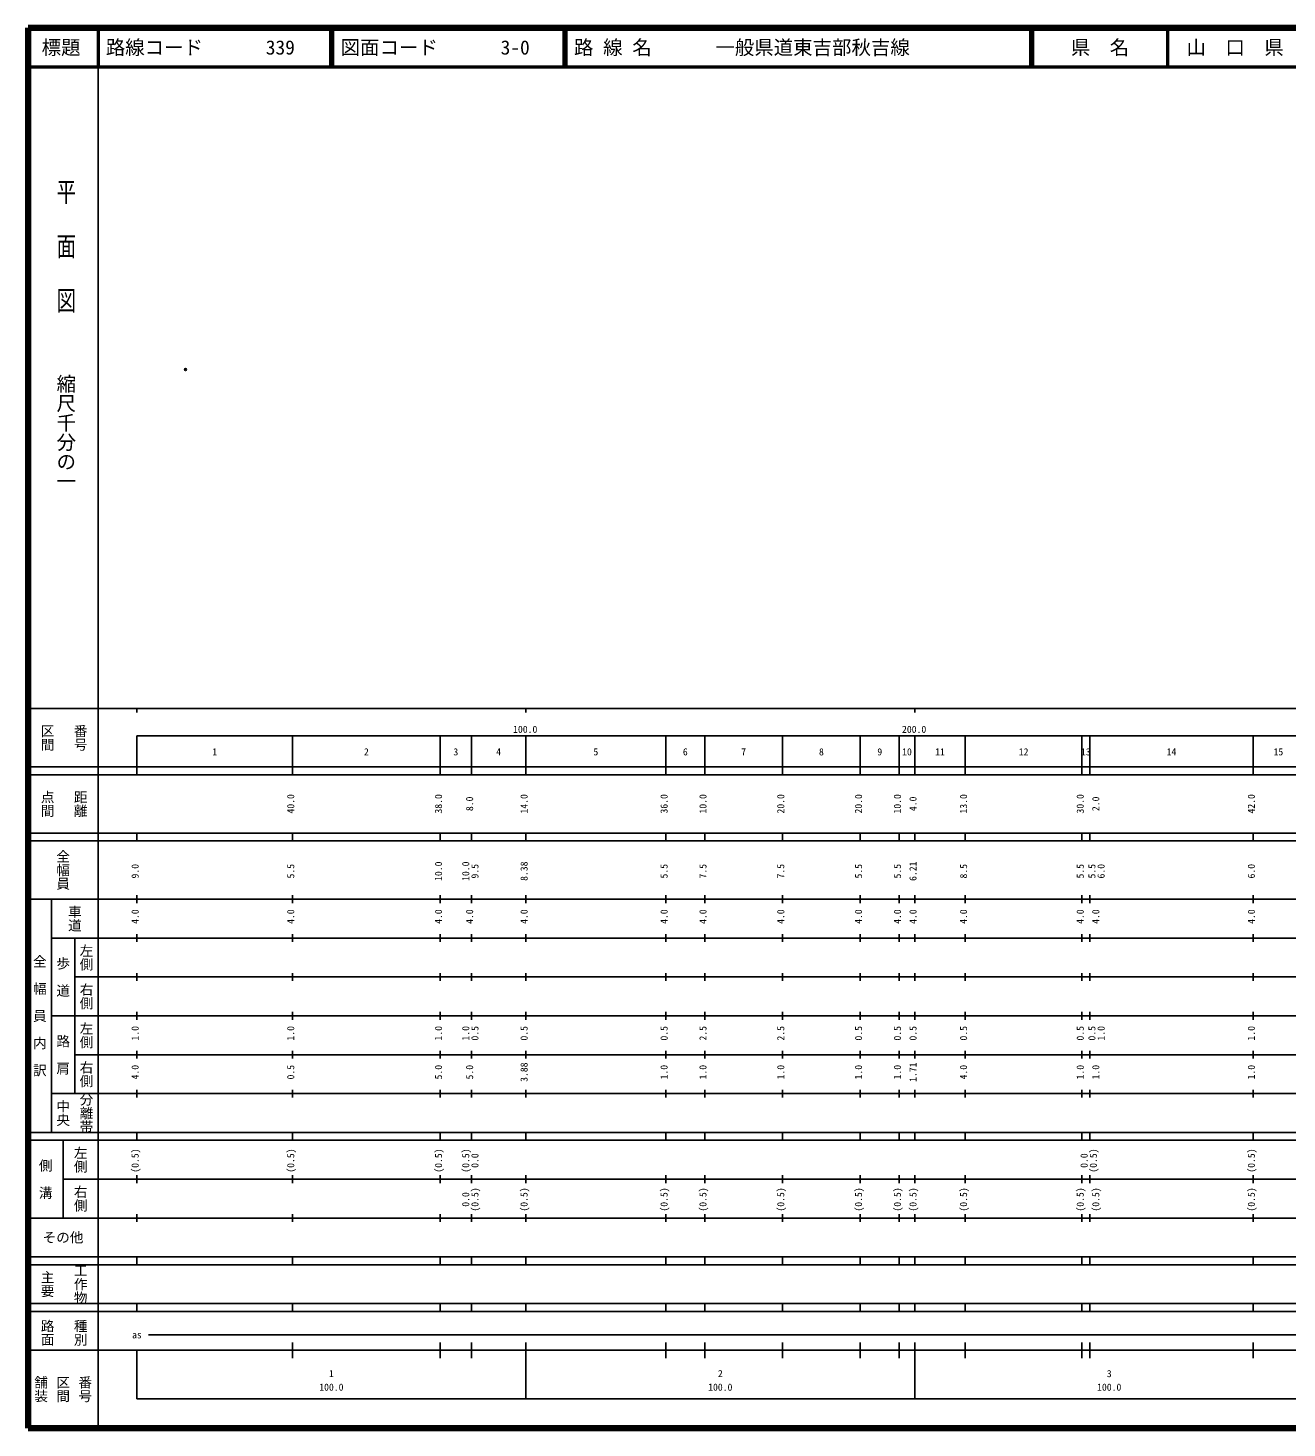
# Model space of a CAD drawing. Units: millimetres on the paper. Extents: x 40 to 680, y 20 to 380.
# Drawn here: x 40 to 363.7, y 20 to 380 of the extents above; entities that cross this region are included whole.
import ezdxf
from ezdxf.enums import TextEntityAlignment as Align

# ---------------------------------------------------------------- set-up
doc = ezdxf.new("R2010")
doc.units = ezdxf.units.MM
doc.header["$PDMODE"] = 32
doc.header["$PDSIZE"] = 0.5
doc.layers.add('M-OTRS', color=6, linetype='Continuous')
doc.layers.add('M-TTL-TXT', color=7, linetype='Continuous')
for name, color, linetype, lineweight in [('M-TTL', 2, 'Continuous', 140), ('M-TTL-BAND', 7, 'Continuous', 25), ('M-TTL-LINE', 7, 'Continuous', 50)]:
    doc.layers.add(name, color=color, linetype=linetype, lineweight=lineweight)
doc.styles.add('@ＭＳ ゴシック', font='')
doc.styles.add('ＭＳ ゴシック', font='')
doc.styles.get('@ＭＳ ゴシック').set_extended_font_data('@MS Gothic')
doc.styles.get('ＭＳ ゴシック').set_extended_font_data('MS Gothic')

msp = doc.modelspace()

# ---------------------------------------------------------------- linework, layer by layer
at = {"layer": 'M-OTRS'}
msp.add_point((80.491, 292.151), dxfattribs=at)
at = {"layer": 'M-TTL'}
for p, q in [((40, 380), (40, 20)), ((680, 380), (40, 380)), ((40, 20), (680, 20))]:
    msp.add_line(p, q, dxfattribs=at)
at = {"layer": 'M-TTL-BAND'}
for p, q in [((58, 370), (58, 20)), ((40, 205), (579, 205)), ((68, 205), (68, 204)), ((168, 205), (168, 204)), ((268, 205), (268, 204)), ((68, 198), (579, 198)), ((68, 198), (68, 188)), ((108, 188), (108, 198)), ((146, 188), (146, 198)), ((154, 188), (154, 198)), ((168, 188), (168, 198)), ((204, 188), (204, 198)), ((214, 188), (214, 198)), ((234, 188), (234, 198)), ((254, 188), (254, 198)), ((264, 188), (264, 198)), ((268, 188), (268, 198)), ((281, 188), (281, 198)), ((311, 188), (311, 198)), ((313, 188), (313, 198)), ((355, 188), (355, 198)), ((40, 190), (579, 190)), ((40, 188), (579, 188)), ((40, 173), (579, 173)), ((68, 171), (68, 173)), ((108, 171), (108, 173)), ((146, 171), (146, 173)), ((154, 171), (154, 173)), ((168, 171), (168, 173)), ((204, 171), (204, 173)), ((214, 171), (214, 173)), ((234, 171), (234, 173)), ((254, 171), (254, 173)), ((264, 171), (264, 173)), ((268, 171), (268, 173)), ((281, 171), (281, 173)), ((311, 171), (311, 173)), ((313, 171), (313, 173)), ((355, 171), (355, 173)), ((40, 171), (579, 171)), ((40, 156), (579, 156)), ((46, 96), (46, 156)), ((68, 155), (68, 157)), ((108, 155), (108, 157)), ((146, 155), (146, 157)), ((154, 155), (154, 157)), ((168, 155), (168, 157)), ((204, 155), (204, 157)), ((214, 155), (214, 157)), ((234, 155), (234, 157)), ((254, 155), (254, 157)), ((264, 155), (264, 157)), ((268, 155), (268, 157)), ((281, 155), (281, 157)), ((311, 155), (311, 157)), ((313, 155), (313, 157)), ((355, 155), (355, 157)), ((46, 146), (579, 146)), ((52, 146), (52, 106)), ((68, 145), (68, 147)), ((108, 145), (108, 147)), ((146, 145), (146, 147)), ((154, 145), (154, 147)), ((168, 145), (168, 147)), ((204, 145), (204, 147)), ((214, 145), (214, 147)), ((234, 145), (234, 147)), ((254, 145), (254, 147)), ((264, 145), (264, 147)), ((268, 145), (268, 147)), ((281, 145), (281, 147)), ((311, 145), (311, 147)), ((313, 145), (313, 147)), ((355, 145), (355, 147)), ((68, 135), (68, 137)), ((108, 135), (108, 137)), ((146, 135), (146, 137)), ((154, 135), (154, 137)), ((168, 135), (168, 137)), ((204, 135), (204, 137)), ((214, 135), (214, 137)), ((234, 135), (234, 137)), ((254, 135), (254, 137)), ((264, 135), (264, 137)), ((268, 135), (268, 137)), ((281, 135), (281, 137)), ((311, 135), (311, 137)), ((313, 135), (313, 137)), ((355, 135), (355, 137)), ((52, 136), (579, 136)), ((46, 126), (579, 126)), ((68, 125), (68, 127)), ((108, 125), (108, 127)), ((146, 125), (146, 127)), ((154, 125), (154, 127)), ((168, 125), (168, 127)), ((204, 125), (204, 127)), ((214, 125), (214, 127)), ((234, 125), (234, 127)), ((254, 125), (254, 127)), ((264, 125), (264, 127)), ((268, 125), (268, 127)), ((281, 125), (281, 127)), ((311, 125), (311, 127)), ((313, 125), (313, 127)), ((355, 125), (355, 127)), ((52, 116), (579, 116)), ((68, 115), (68, 117)), ((108, 115), (108, 117)), ((146, 115), (146, 117)), ((154, 115), (154, 117)), ((168, 115), (168, 117)), ((204, 115), (204, 117)), ((214, 115), (214, 117)), ((234, 115), (234, 117)), ((254, 115), (254, 117)), ((264, 115), (264, 117)), ((268, 115), (268, 117)), ((281, 115), (281, 117)), ((311, 115), (311, 117)), ((313, 115), (313, 117)), ((355, 115), (355, 117)), ((46, 106), (579, 106)), ((68, 105), (68, 107)), ((108, 105), (108, 107)), ((146, 105), (146, 107)), ((154, 105), (154, 107)), ((168, 105), (168, 107)), ((204, 105), (204, 107)), ((214, 105), (214, 107)), ((234, 105), (234, 107)), ((254, 105), (254, 107)), ((264, 105), (264, 107)), ((268, 105), (268, 107)), ((281, 105), (281, 107)), ((311, 105), (311, 107)), ((313, 105), (313, 107)), ((355, 105), (355, 107)), ((40, 96), (579, 96)), ((40, 94), (579, 94)), ((49, 94), (49, 74)), ((68, 94), (68, 96)), ((108, 94), (108, 96)), ((146, 94), (146, 96)), ((154, 94), (154, 96)), ((168, 94), (168, 96)), ((204, 94), (204, 96)), ((214, 94), (214, 96)), ((234, 94), (234, 96)), ((254, 94), (254, 96)), ((264, 94), (264, 96)), ((268, 94), (268, 96)), ((281, 94), (281, 96)), ((311, 94), (311, 96)), ((313, 94), (313, 96)), ((355, 94), (355, 96)), ((49, 84), (579, 84)), ((68, 83), (68, 85)), ((108, 83), (108, 85)), ((146, 83), (146, 85)), ((154, 83), (154, 85)), ((168, 83), (168, 85)), ((204, 83), (204, 85)), ((214, 83), (214, 85)), ((234, 83), (234, 85)), ((254, 83), (254, 85)), ((264, 83), (264, 85)), ((268, 83), (268, 85)), ((281, 83), (281, 85)), ((311, 83), (311, 85)), ((313, 83), (313, 85)), ((355, 83), (355, 85)), ((40, 74), (579, 74)), ((68, 73), (68, 75)), ((108, 73), (108, 75)), ((146, 73), (146, 75)), ((154, 73), (154, 75)), ((168, 73), (168, 75)), ((204, 73), (204, 75)), ((214, 73), (214, 75)), ((234, 73), (234, 75)), ((254, 73), (254, 75)), ((264, 73), (264, 75)), ((268, 73), (268, 75)), ((281, 73), (281, 75)), ((311, 73), (311, 75)), ((313, 73), (313, 75)), ((355, 73), (355, 75)), ((40, 64), (579, 64)), ((40, 62), (579, 62)), ((68, 62), (68, 64)), ((108, 62), (108, 64)), ((146, 62), (146, 64)), ((154, 62), (154, 64)), ((168, 62), (168, 64)), ((204, 62), (204, 64)), ((214, 62), (214, 64)), ((234, 62), (234, 64)), ((254, 62), (254, 64)), ((264, 62), (264, 64)), ((268, 62), (268, 64)), ((281, 62), (281, 64)), ((311, 62), (311, 64)), ((313, 62), (313, 64)), ((355, 62), (355, 64)), ((40, 52), (579, 52)), ((68, 50), (68, 52)), ((108, 50), (108, 52)), ((146, 50), (146, 52)), ((154, 50), (154, 52)), ((168, 50), (168, 52)), ((204, 50), (204, 52)), ((214, 50), (214, 52)), ((234, 50), (234, 52)), ((254, 50), (254, 52)), ((264, 50), (264, 52)), ((268, 50), (268, 52)), ((281, 50), (281, 52)), ((311, 50), (311, 52)), ((313, 50), (313, 52)), ((355, 50), (355, 52)), ((40, 50), (579, 50)), ((71, 44), (547, 44)), ((40, 40), (579, 40)), ((68, 40), (68, 27.5)), ((108, 38), (108, 42)), ((146, 38), (146, 42)), ((154, 38), (154, 42)), ((168, 27.5), (168, 42)), ((204, 38), (204, 42)), ((214, 38), (214, 42)), ((234, 38), (234, 42)), ((254, 38), (254, 42)), ((264, 38), (264, 42)), ((268, 27.5), (268, 42)), ((281, 38), (281, 42)), ((311, 38), (311, 42)), ((313, 38), (313, 42)), ((355, 38), (355, 42)), ((68, 27.5), (579, 27.5))]:
    msp.add_line(p, q, dxfattribs=at)
at = {"layer": 'M-TTL-LINE'}
for p, q in [((58, 380), (58, 370)), ((117.75, 380), (117.75, 370)), ((118.25, 380), (118.25, 370)), ((177.75, 380), (177.75, 370)), ((178.25, 380), (178.25, 370)), ((297.75, 380), (297.75, 370)), ((298.25, 380), (298.25, 370)), ((333, 380), (333, 370)), ((40, 370), (680, 370))]:
    msp.add_line(p, q, dxfattribs=at)

# ---------------------------------------------------------------- texts
at = {"layer": 'M-TTL-BAND', "style": '@ＭＳ ゴシック', "width": 1.4}
msp.add_text('平  面  図', height=3.666, rotation=270, dxfattribs=at).set_placement((49.777, 306.475), align=Align.MIDDLE_RIGHT)
at = {"layer": 'M-TTL-BAND', "style": '@ＭＳ ゴシック'}
msp.add_text('縮尺千分の一', height=3.666, rotation=270, dxfattribs=at).set_placement((49.777, 261.03), align=Align.MIDDLE_RIGHT)
for s, p in [('区間', (45, 197.5)), ('番号', (53.5, 197.5)), ('点間', (45, 180.5)), ('距離', (53.5, 180.5)), ('全幅員', (49, 163.5)), ('車道', (52, 151)), ('左側', (55, 141)), ('全\u3000幅\u3000員\u3000内\u3000訳', (43, 126)), ('歩\u3000道', (49, 136)), ('右側', (55, 131)), ('左側', (55, 121)), ('路\u3000肩', (49, 116)), ('右側', (55, 111)), ('分離帯', (55, 101)), ('中央', (49, 101)), ('左側', (53.5, 89)), ('側\u3000溝', (44.5, 84)), ('右側', (53.5, 79)), ('工作物', (53.5, 57)), ('主要', (45, 57)), ('路面', (45, 44.5)), ('種別', (53.5, 44.5)), ('舗装', (43.333, 30)), ('区間', (49, 30)), ('番号', (54.667, 30))]:
    msp.add_text(s, height=2.566, rotation=270, dxfattribs=at).set_placement(p, align=Align.MIDDLE_CENTER)
at = {"layer": 'M-TTL-BAND', "style": 'ＭＳ ゴシック'}
for s, p in [('100.0', (167.844, 198.195)), ('200.0', (267.844, 198.195)), ('1', (88, 192.405)), ('2', (127, 192.405)), ('3', (150, 192.405)), ('4', (161, 192.405)), ('5', (186, 192.405)), ('6', (209, 192.405)), ('7', (224, 192.405)), ('8', (244, 192.405)), ('9', (259, 192.405)), ('10', (266, 192.405)), ('11', (274.5, 192.405)), ('12', (296, 192.405)), ('13', (312, 192.405)), ('14', (334, 192.405)), ('15', (361.5, 192.405)), ('as', (68, 42.5)), ('1', (118, 32.523)), ('2', (218, 32.523)), ('3', (318, 32.523)), ('100.0', (118, 29.033)), ('100.0', (218, 29.033)), ('100.0', (318, 29.033))]:
    msp.add_text(s, height=1.833, dxfattribs=at).set_placement(p, align=Align.BOTTOM_CENTER)
for s, p in [('40.0', (109, 180.5)), ('38.0', (147, 180.5)), ('8.0', (155, 180.5)), ('14.0', (169, 180.5)), ('36.0', (205, 180.5)), ('10.0', (215, 180.5)), ('20.0', (235, 180.5)), ('20.0', (255, 180.5)), ('10.0', (265, 180.5)), ('4.0', (269, 180.5)), ('13.0', (282, 180.5)), ('30.0', (312, 180.5)), ('2.0', (316, 180.5)), ('42.0', (356, 180.5)), ('9.0', (69, 163.174)), ('5.5', (109, 163.174)), ('10.0', (147, 163.174)), ('10.0', (154, 163.174)), ('9.5', (156.37, 163.174)), ('8.38', (169, 163.174)), ('5.5', (205, 163.174)), ('7.5', (215, 163.174)), ('7.5', (235, 163.174)), ('5.5', (255, 163.174)), ('5.5', (265, 163.174)), ('6.21', (269, 163.174)), ('8.5', (282, 163.174)), ('5.5', (312, 163.174)), ('5.5', (315, 163.174)), ('6.0', (317.37, 163.174)), ('6.0', (356, 163.174)), ('4.0', (69, 151.5)), ('4.0', (109, 151.5)), ('4.0', (147, 151.5)), ('4.0', (155, 151.5)), ('4.0', (169, 151.5)), ('4.0', (205, 151.5)), ('4.0', (215, 151.5)), ('4.0', (235, 151.5)), ('4.0', (255, 151.5)), ('4.0', (265, 151.5)), ('4.0', (269, 151.5)), ('4.0', (282, 151.5)), ('4.0', (312, 151.5)), ('4.0', (316, 151.5)), ('4.0', (356, 151.5)), ('1.0', (69, 121.5)), ('1.0', (109, 121.5)), ('1.0', (147, 121.5)), ('1.0', (154, 121.5)), ('0.5', (156.37, 121.5)), ('0.5', (169, 121.5)), ('0.5', (205, 121.5)), ('2.5', (215, 121.5)), ('2.5', (235, 121.5)), ('0.5', (255, 121.5)), ('0.5', (265, 121.5)), ('0.5', (269, 121.5)), ('0.5', (282, 121.5)), ('0.5', (312, 121.5)), ('0.5', (315, 121.5)), ('1.0', (317.37, 121.5)), ('1.0', (356, 121.5)), ('4.0', (69, 111.5)), ('0.5', (109, 111.5)), ('5.0', (147, 111.5)), ('5.0', (155, 111.5)), ('3.88', (169, 111.5)), ('1.0', (205, 111.5)), ('1.0', (215, 111.5)), ('1.0', (235, 111.5)), ('1.0', (255, 111.5)), ('1.0', (265, 111.5)), ('1.71', (269, 111.5)), ('4.0', (282, 111.5)), ('1.0', (312, 111.5)), ('1.0', (316, 111.5)), ('1.0', (356, 111.5)), ('(0.5)', (69, 88.764)), ('(0.5)', (109, 88.764)), ('(0.5)', (147, 88.764)), ('(0.5)', (154, 88.764)), ('0.0', (156.37, 88.764)), ('0.0', (313, 88.764)), ('(0.5)', (315.37, 88.764)), ('(0.5)', (356, 88.764)), ('0.0', (154, 78.764)), ('(0.5)', (156.37, 78.764)), ('(0.5)', (169, 78.764)), ('(0.5)', (205, 78.764)), ('(0.5)', (215, 78.764)), ('(0.5)', (235, 78.764)), ('(0.5)', (255, 78.764)), ('(0.5)', (265, 78.764)), ('(0.5)', (269, 78.764)), ('(0.5)', (282, 78.764)), ('(0.5)', (312, 78.764)), ('(0.5)', (316, 78.764)), ('(0.5)', (356, 78.764))]:
    msp.add_text(s, height=1.833, rotation=90, dxfattribs=at).set_placement(p, align=Align.BOTTOM_CENTER)
msp.add_text('その他', height=2.566, dxfattribs=at).set_placement((49, 69), align=Align.MIDDLE_CENTER)
at = {"layer": 'M-TTL-TXT', "style": 'ＭＳ ゴシック'}
for s, p in [('標題', (48.5, 375)), ('県\u3000名', (315.625, 375)), ('山\u3000口\u3000県', (350.375, 375))]:
    msp.add_text(s, height=3.666, dxfattribs=at).set_placement(p, align=Align.MIDDLE_CENTER)
for s, p in [('路線コード', (60, 375)), ('339', (101.142, 375)), ('図面コード', (120.38, 375)), ('3-0', (161.521, 375)), ('路 線 名', (180.38, 375)), ('一般県道東吉部秋吉線', (216.734, 375))]:
    msp.add_text(s, height=3.666, dxfattribs=at).set_placement(p, align=Align.MIDDLE_LEFT)

doc.saveas('drawing.dxf')
